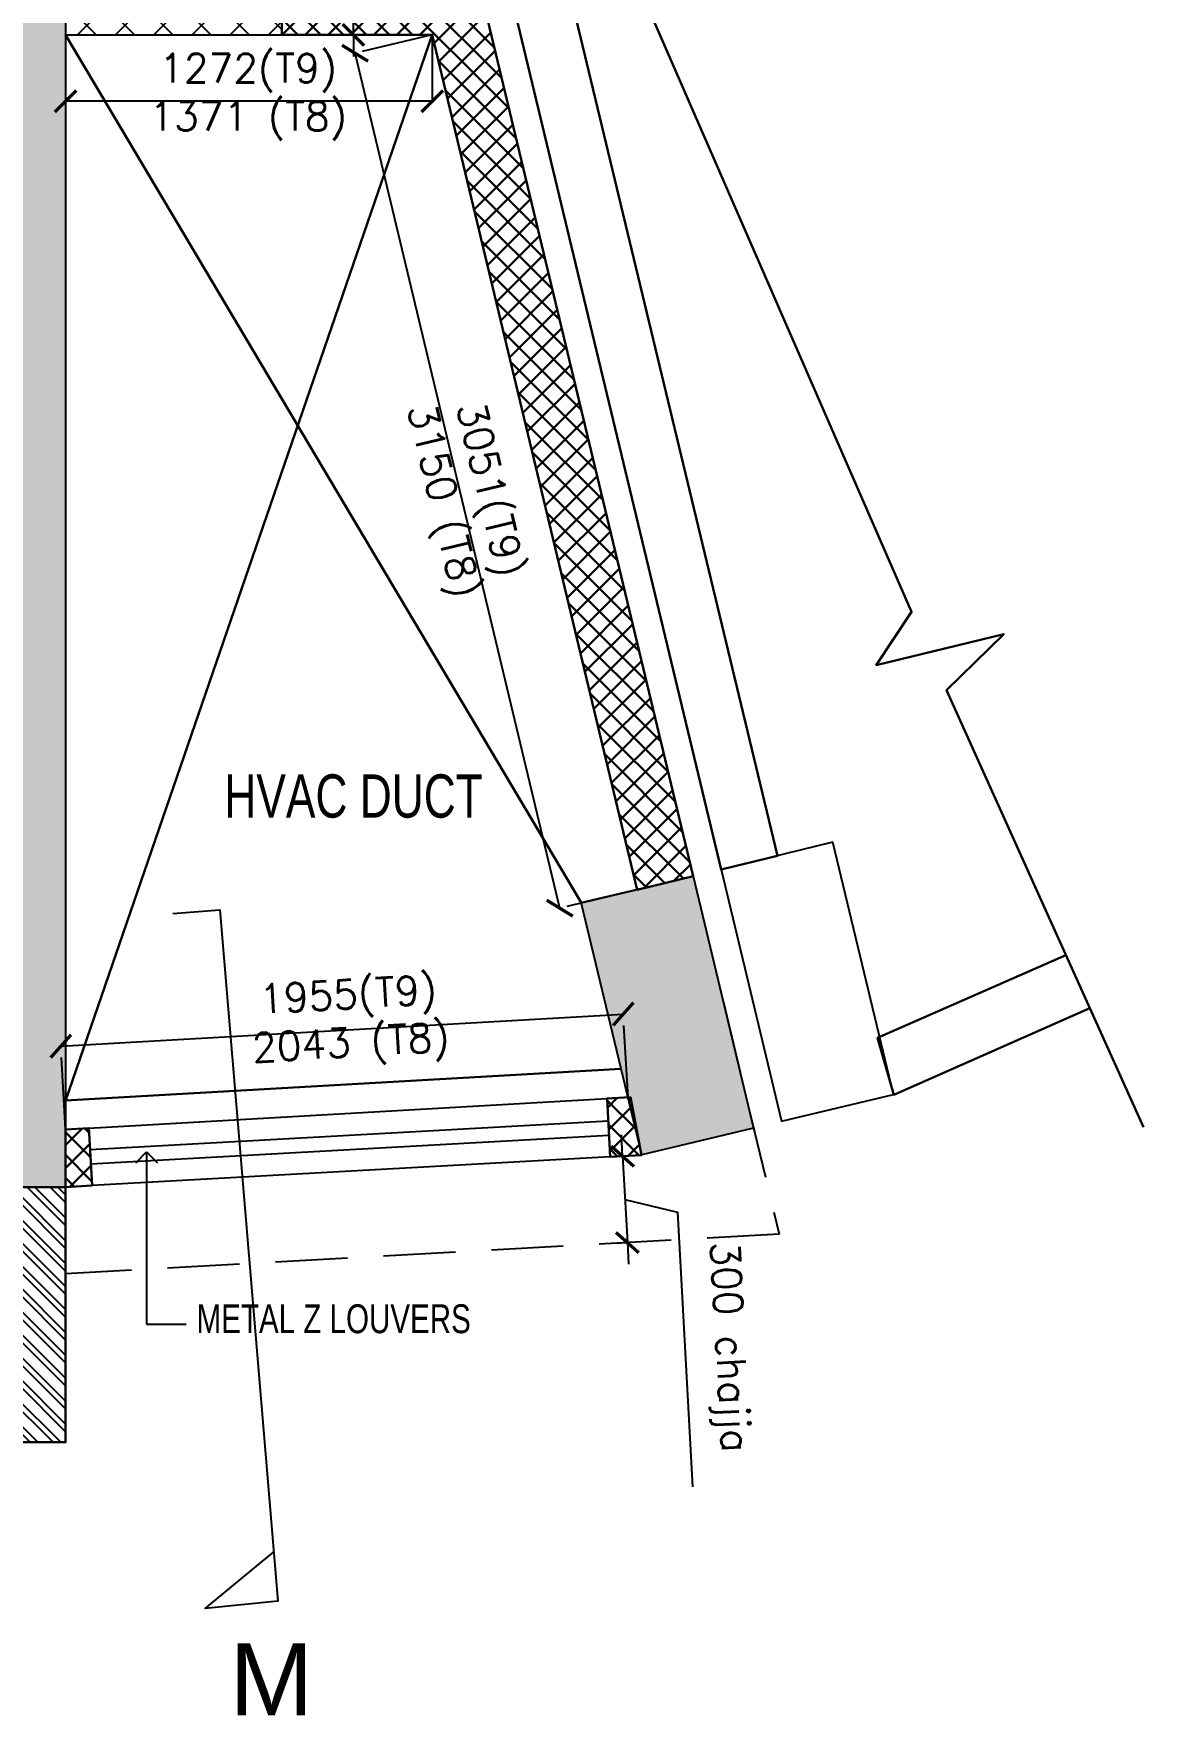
# Model space of a CAD drawing. Header units: millimetres. Extents: x 1167879 to 1231451, y -5731814 to -5645217.
# Drawn here: x 1227601 to 1231451, y -5720632 to -5714795 of the extents above; entities that cross this region are included whole.
import ezdxf

# ---------------------------------------------------------------- set-up
doc = ezdxf.new("R2010")
doc.units = ezdxf.units.MM
doc.header["$LTSCALE"] = 1000
doc.header["$MEASUREMENT"] = 0
for name, pattern in [('$2$( Hidden )', [0.375, 0.25, -0.125]), ('3BHK-A$0$AUDIT_D_120904163729-0', [0]), ('AUDIT_D_120904163729-0', [0]), ('HIDDEN', [0.375, 0.25, -0.125]), ('T8(T9 IS SIMILAR) - TYPICAL FLOOR ELEVATION$0$AUDIT_D_120904163729-0', [0]), ('T8(T9 IS SIMILAR) - TYPICAL FLOOR ELEVATION$0$HIDDEN', [0.375, 0.25, -0.125]), ('T8(T9 IS SIMILAR)$0$$0$HIDDEN', [0.375, 0.25, -0.125])]:
    doc.linetypes.add(name, pattern=pattern)
doc.layers.get('0').update_dxf_attribs({"linetype": 'AUDIT_D_120904163729-0'})
for name, color, linetype, lineweight in [('$0$a-Text', 4, 'Continuous', 0), ('3BHK-A$0$A-WALL- 160', 6, 'Continuous', 30), ('D&W', 8, 'Continuous', 25), ('T8(T9 IS SIMILAR)$0$D&W', 8, 'Continuous', 25), ('wall', 22, 'Continuous', 30)]:
    doc.layers.add(name, color=color, linetype=linetype, lineweight=lineweight)
for name, color, linetype in [('3BHK-A$0$A-HATCH -160', 251, '3BHK-A$0$AUDIT_D_120904163729-0'), ('T8(T9 IS SIMILAR) - TYPICAL FLOOR ELEVATION$0$A-DIM', 1, 'T8(T9 IS SIMILAR) - TYPICAL FLOOR ELEVATION$0$AUDIT_D_120904163729-0'), ('T8(T9 IS SIMILAR) - TYPICAL FLOOR ELEVATION$0$A-WALL HATCH', 252, 'T8(T9 IS SIMILAR) - TYPICAL FLOOR ELEVATION$0$AUDIT_D_120904163729-0'), ('T8(T9 IS SIMILAR) - TYPICAL FLOOR ELEVATION$0$A-WALL-FEATURES', 6, 'T8(T9 IS SIMILAR) - TYPICAL FLOOR ELEVATION$0$AUDIT_D_120904163729-0'), ('T8(T9 IS SIMILAR)$0$S-BEAM', 20, 'T8(T9 IS SIMILAR)$0$$0$HIDDEN'), ('T8_REFUGE COLUMNS$0$A-RCC COLS', 3, 'Continuous'), ('T8_TYPICAL COLUMNS$0$A-RCC COLS', 3, 'Continuous')]:
    doc.layers.add(name, color=color, linetype=linetype)
doc.layers.add('T8_REFUGE COLUMNS$0$COL-HATCH', color=7, linetype='Continuous', lineweight=25, true_color=0xa3a3a3)
doc.styles.add('$0$ARIAL ARROW', font='swisscl.ttf')
doc.styles.add('$4$Romans 1', font='romans.shx', dxfattribs={"height": 100})
doc.styles.add('T8(T9 IS SIMILAR) - TYPICAL FLOOR ELEVATION$0$Romans 1', font='romans.shx', dxfattribs={"height": 100})
doc.dimstyles.new('$1$ALPINE S', dxfattribs={"dimscale": 0, "dimtxt": 100, "dimasz": 75, "dimexe": 0, "dimexo": 0, "dimgap": 75, "dimtad": 1, "dimdec": 0, "dimzin": 0, "dimdsep": 46, "dimtxsty": '$4$Romans 1', "dimblk": '$4$_ArchTick', "dimcen": 0.09, "dimclrd": 256, "dimclre": 256, "dimclrt": 7, "dimadec": 0, "dimazin": 0, "dimtfac": 1, "dimtdec": 0, "dimtofl": 0, "dimtmove": 1, "dimatfit": 0, "dimldrblk": '$1$_Open90', "dimfxl": 1, "dimtolj": 1, "dimtzin": 0, "dimarcsym": 0})
doc.dimstyles.new('T8(T9 IS SIMILAR) - TYPICAL FLOOR ELEVATION$0$ALPINE S', dxfattribs={"dimscale": 0, "dimtxt": 100, "dimasz": 75, "dimexe": 0, "dimexo": 0, "dimgap": 75, "dimtad": 1, "dimdec": 0, "dimzin": 0, "dimdsep": 46, "dimtxsty": 'T8(T9 IS SIMILAR) - TYPICAL FLOOR ELEVATION$0$Romans 1', "dimblk": 'T8(T9 IS SIMILAR) - TYPICAL FLOOR ELEVATION$0$_ArchTick', "dimcen": 0.09, "dimclrd": 256, "dimclre": 256, "dimclrt": 7, "dimadec": 0, "dimazin": 0, "dimtfac": 1, "dimtdec": 0, "dimtofl": 0, "dimtmove": 1, "dimatfit": 0, "dimldrblk": 'T8(T9 IS SIMILAR) - TYPICAL FLOOR ELEVATION$0$_Open90', "dimfxl": 1, "dimtolj": 1, "dimtzin": 0, "dimarcsym": 0})

# ---------------------------------------------------------------- blocks, each defined once
blk = doc.blocks.new('T8_REFUGE COLUMNS')
at = {"layer": 'T8_REFUGE COLUMNS$0$COL-HATCH', "linetype": 'ByBlock'}
h = blk.add_hatch(color=256, dxfattribs=at)
h.dxf.hatch_style = 1
h.paths.add_polyline_path([(1227712.1, -5718799.9), (1227362.1, -5718799.9), (1227362.1, -5709299.9), (1227712.1, -5709299.9)])
at = {"layer": 'T8_REFUGE COLUMNS$0$A-RCC COLS', "linetype": 'ByBlock'}
blk.add_lwpolyline([(1227712.1, -5718799.9), (1227362.1, -5718799.9), (1227362.1, -5709299.9), (1227712.1, -5709299.9)], close=True, dxfattribs=at)
blk = doc.blocks.new('T8_TYPICAL COLUMNS')
at = {"layer": 'T8_TYPICAL COLUMNS$0$A-RCC COLS', "linetype": 'ByBlock'}
blk.add_blockref('T8_REFUGE COLUMNS', (0, 0), dxfattribs=at)
blk = doc.blocks.new('3BHK-A')
at = {"layer": '3BHK-A$0$A-HATCH -160', "linetype": 'ByBlock'}
h = blk.add_hatch(dxfattribs=at)
h.set_pattern_fill('ANSI32', color=256, scale=150)
h.set_pattern_definition([(45, (-0.65, 1285.594), (-39.77475644, 39.77475644), []), (45, (25.864, 1285.594), (-39.77475644, 39.77475644), [])])
h.paths.add_polyline_path([(1184832.7, -5719684.9), (1184832.7, -5718799.6), (1184992.7, -5718799.6), (1184992.7, -5719524.7), (1185057.7, -5719524.8), (1185057.7, -5719685)])
at = {"layer": '3BHK-A$0$A-WALL- 160', "linetype": 'ByBlock', "elevation": 0}
blk.add_lwpolyline([(1184992.7, -5719523.5), (1184992.7, -5718798.3), (1184832.7, -5718798.3), (1184832.7, -5719683.7), (1184992.3, -5719683.7)], dxfattribs=at)
blk = doc.blocks.new('T8(T9 IS SIMILAR) - TYPICAL FLOOR ELEVATION$0$_ArchTick')
at = {"color": 0, "linetype": 'ByBlock', "const_width": 0.15}
blk.add_lwpolyline([(-0.5, -0.5), (0.5, 0.5)], dxfattribs=at)
blk = doc.blocks.new('*D754')
at = {"layer": 'T8(T9 IS SIMILAR) - TYPICAL FLOOR ELEVATION$0$A-DIM', "lineweight": -2, "transparency": 16777216}
for p, q in [((1228973, -5714621.1), (1228973, -5714214)), ((1228710.5, -5714599.9), (1228710.5, -5714524.9)), ((1228710.5, -5714799.9), (1228710.5, -5714599.9)), ((1228710.5, -5714699.9), (1228973, -5714621.1)), ((1228710.5, -5714799.9), (1228710.5, -5714874.9))]:
    blk.add_line(p, q, dxfattribs=at)
at = {"layer": 'T8(T9 IS SIMILAR) - TYPICAL FLOOR ELEVATION$0$A-DIM', "linetype": 'T8(T9 IS SIMILAR) - TYPICAL FLOOR ELEVATION$0$HIDDEN', "lineweight": -2, "transparency": 16777216}
for p, q in [((1228462.1, -5714599.9), (1228710.5, -5714599.9)), ((1228462.1, -5714799.9), (1228710.5, -5714799.9))]:
    blk.add_line(p, q, dxfattribs=at)
at = {"layer": 'T8(T9 IS SIMILAR) - TYPICAL FLOOR ELEVATION$0$A-DIM', "linetype": 'ByBlock', "lineweight": -2, "transparency": 16777216, "xscale": 75, "yscale": 75, "zscale": 75}
for p, rotation in [((1228710.5, -5714599.9), 270), ((1228710.5, -5714799.9), 90)]:
    blk.add_blockref('T8(T9 IS SIMILAR) - TYPICAL FLOOR ELEVATION$0$_ArchTick', p, dxfattribs=dict(at, rotation=rotation))
at = {"layer": 'T8(T9 IS SIMILAR) - TYPICAL FLOOR ELEVATION$0$A-DIM', "color": 7, "linetype": 'ByBlock', "transparency": 16777216, "insert": (1228848, -5714417.5), "char_height": 100, "attachment_point": 5, "rotation": 90, "style": 'T8(T9 IS SIMILAR) - TYPICAL FLOOR ELEVATION$0$Romans 1'}
blk.add_mtext('\\A1;200', dxfattribs=at)
blk = doc.blocks.new('T8(T9 IS SIMILAR) - TYPICAL FLOOR ELEVATION$0$_Open90')
at = {"color": 0, "linetype": 'ByBlock', "lineweight": -2}
for p, q in [((0, 0), (-1, 0)), ((-0.5, 0.5), (0, 0)), ((0, 0), (-0.5, -0.5))]:
    blk.add_line(p, q, dxfattribs=at)
blk = doc.blocks.new('$4$_ArchTick')
at = {"color": 0, "linetype": 'ByBlock', "const_width": 0.15}
blk.add_lwpolyline([(-0.5, -0.5), (0.5, 0.5)], dxfattribs=at)
blk = doc.blocks.new('*D79')
at = {"layer": 'wall', "linetype": 'ByBlock', "lineweight": -2, "transparency": 16777216}
blk.add_line((333.5, 490.5), (2284.8, 602.1), dxfattribs=at)
at = {"layer": 'wall', "linetype": '$2$( Hidden )', "lineweight": -2, "transparency": 16777216}
for p, q in [((2301.3, 313.2), (2284.8, 602.1)), ((350, 201.6), (333.5, 490.5))]:
    blk.add_line(p, q, dxfattribs=at)
at = {"layer": 'wall', "linetype": 'ByBlock', "lineweight": -2, "transparency": 16777216, "xscale": 75, "yscale": 75, "zscale": 75}
for p, rotation in [((2284.8, 602.1), 3.271679534044848), ((333.5, 490.5), 183.2716795340448)]:
    blk.add_blockref('$4$_ArchTick', p, dxfattribs=dict(at, rotation=rotation))
at = {"layer": 'wall', "color": 7, "linetype": 'ByBlock', "transparency": 16777216, "insert": (1335.5, 571), "char_height": 100, "attachment_point": 5, "rotation": 3.27168, "style": '$4$Romans 1'}
blk.add_mtext('\\A1;1955(T9)\\P2043 (T8)', dxfattribs=at)
blk = doc.blocks.new('$1$_Open90')
at = {"color": 0, "linetype": 'ByBlock', "lineweight": -2}
for p, q in [((0, 0), (-1, 0)), ((-0.5, 0.5), (0, 0)), ((0, 0), (-0.5, -0.5))]:
    blk.add_line(p, q, dxfattribs=at)
blk = doc.blocks.new('*D80')
at = {"layer": 'wall', "linetype": '$2$( Hidden )', "lineweight": -2, "transparency": 16777216}
for p, q in [((350, 4000), (350, 3769.7)), ((1622.1, 4000.8), (1622.1, 3769.7))]:
    blk.add_line(p, q, dxfattribs=at)
at = {"layer": 'wall', "linetype": 'ByBlock', "lineweight": -2, "transparency": 16777216}
blk.add_line((1622.1, 3769.7), (350, 3769.7), dxfattribs=at)
at = {"layer": 'wall', "linetype": 'ByBlock', "lineweight": -2, "transparency": 16777216, "xscale": 75, "yscale": 75, "zscale": 75, "rotation": 180}
blk.add_blockref('$4$_ArchTick', (350, 3769.7), dxfattribs=at)
at = {"layer": 'wall', "linetype": 'ByBlock', "lineweight": -2, "transparency": 16777216, "xscale": 75, "yscale": 75, "zscale": 75}
blk.add_blockref('$4$_ArchTick', (1622.1, 3769.7), dxfattribs=at)
at = {"layer": 'wall', "color": 7, "linetype": 'ByBlock', "transparency": 16777216, "insert": (983.2, 3784.8), "char_height": 100, "attachment_point": 5, "style": '$4$Romans 1'}
blk.add_mtext('\\A1;1272(T9)\\P1371 (T8)', dxfattribs=at)
blk = doc.blocks.new('*D81')
at = {"layer": 'wall', "linetype": '$2$( Hidden )', "lineweight": -2, "transparency": 16777216}
for p, q in [((1622.1, 4000.8), (1354, 3936.6)), ((2332.4, 1033.7), (2064.4, 969.5))]:
    blk.add_line(p, q, dxfattribs=at)
at = {"layer": 'wall', "linetype": 'ByBlock', "lineweight": -2, "transparency": 16777216}
blk.add_line((2064.4, 969.5), (1354, 3936.6), dxfattribs=at)
at = {"layer": 'wall', "linetype": 'ByBlock', "lineweight": -2, "transparency": 16777216, "xscale": 75, "yscale": 75, "zscale": 75}
for p, rotation in [((1354, 3936.6), 103.4637371756819), ((2064.4, 969.5), 283.4637371756819)]:
    blk.add_blockref('$4$_ArchTick', p, dxfattribs=dict(at, rotation=rotation))
at = {"layer": 'wall', "color": 7, "linetype": 'ByBlock', "transparency": 16777216, "insert": (1728.9, 2399.6), "char_height": 100, "attachment_point": 5, "rotation": 283.46374, "style": '$4$Romans 1'}
blk.add_mtext('\\A1;3051(T9)\\P3150 (T8)', dxfattribs=at)
blk = doc.blocks.new('*D82')
at = {"layer": 'wall', "linetype": 'ByBlock', "lineweight": -2, "transparency": 16777216}
for p, q in [((2282.4, 108.4), (2278.2, 183.3)), ((2282.4, 108.4), (2298.9, -191.1)), ((2290.7, -41.3), (2472.5, -85.1)), ((2472.5, -85.1), (2525.2, -1038.4)), ((2298.9, -191.1), (2303.1, -266))]:
    blk.add_line(p, q, dxfattribs=at)
at = {"layer": 'wall', "linetype": '$2$( Hidden )', "lineweight": -2, "transparency": 16777216}
for p, q in [((2239.4, 106.1), (2282.4, 108.4)), ((2256, -193.5), (2298.9, -191.1))]:
    blk.add_line(p, q, dxfattribs=at)
at = {"layer": 'wall', "linetype": 'ByBlock', "lineweight": -2, "transparency": 16777216, "xscale": 75, "yscale": 75, "zscale": 75}
for p, rotation in [((2282.4, 108.4), 273.1662660721242), ((2298.9, -191.1), 93.16626607212423)]:
    blk.add_blockref('$4$_ArchTick', p, dxfattribs=dict(at, rotation=rotation))
at = {"layer": 'wall', "color": 7, "linetype": 'ByBlock', "transparency": 16777216, "insert": (2640.3, -553.9), "char_height": 100, "attachment_point": 5, "rotation": 273.16627, "style": '$4$Romans 1'}
blk.add_mtext('\\A1;300 chajja', dxfattribs=at)
blk = doc.blocks.new('T8(T9 IS SIMILAR) - TYPICAL FLOOR ELEVATION')
at = {"layer": 'T8(T9 IS SIMILAR) - TYPICAL FLOOR ELEVATION$0$A-WALL HATCH', "linetype": 'ByBlock'}
h = blk.add_hatch(dxfattribs=at)
h.set_pattern_fill('ANSI37', color=256, scale=750, angle=90)
h.set_pattern_definition([(135, (-4500972.51, -6862799.35), (-66.2912607, -66.2912607), []), (225, (-4500972.51, -6862799.35), (66.2912607, -66.2912607), [])])
h.paths.add_polyline_path([(1228462.1, -5714799.9), (1228462.1, -5714599.9), (1227712.1, -5714599.9), (1227712.1, -5714799.9)])
at = {"layer": 'T8(T9 IS SIMILAR) - TYPICAL FLOOR ELEVATION$0$A-WALL-FEATURES', "linetype": 'ByBlock'}
blk.add_lwpolyline([(1228462.1, -5714799.9), (1228462.1, -5714599.9), (1227712.1, -5714599.9), (1227712.1, -5714799.9)], close=True, dxfattribs=at)
at = {"layer": 'T8(T9 IS SIMILAR) - TYPICAL FLOOR ELEVATION$0$A-DIM', "linetype": 'ByBlock'}
dim = blk.add_linear_dim(base=(1228710.5, -5714599.9), p1=(1228462.1, -5714799.9), p2=(1228462.1, -5714599.9), angle=90, dimstyle='T8(T9 IS SIMILAR) - TYPICAL FLOOR ELEVATION$0$ALPINE S', override={"dimscale": 1, "dimfxl": 5, "dimarcsym": 1}, dxfattribs=at)
dim.commit()
dim.dimension.update_dxf_attribs({"geometry": '*D754', "text_midpoint": (1228848, -5714546.1)})
blk = doc.blocks.new('T8(T9 IS SIMILAR)')
at = {"layer": 'T8(T9 IS SIMILAR)$0$D&W', "linetype": 'ByBlock', "xscale": -1}
blk.add_blockref('3BHK-A', (2412544.6, 0, 0.5), dxfattribs=at)
at = {"layer": 'T8(T9 IS SIMILAR)$0$D&W', "linetype": 'ByBlock'}
blk.add_blockref('T8(T9 IS SIMILAR) - TYPICAL FLOOR ELEVATION', (0, 0), dxfattribs=at)
at = {"layer": 'T8(T9 IS SIMILAR)$0$S-BEAM'}
for p, q in [((1227711.4, -5718798.4, -0.5), (1227711.3, -5719683.5, -0.5)), ((1227711.3, -5719683.5, -0.5), (1222611.3, -5719683.5, -0.5))]:
    blk.add_line(p, q, dxfattribs=at)
at = {"layer": 'T8(T9 IS SIMILAR)$0$D&W', "linetype": 'ByBlock'}
blk.add_blockref('T8_TYPICAL COLUMNS', (0, 0), dxfattribs=at)
blk = doc.blocks.new('A$C1F9C2DDA')
at = {"layer": 'wall', "linetype": 'ByBlock'}
h = blk.add_hatch(dxfattribs=at)
h.set_pattern_fill('ANSI37', color=8, scale=450)
h.set_pattern_definition([(45, (-1227362.07, 5718799.863), (-39.77475644, 39.77475644), []), (135, (-1227362.07, 5718799.863), (-39.77475644, -39.77475644), [])])
h.paths.add_polyline_path([(1100.1, 4000.7), (1622.1, 4000.8), (2332.4, 1033.7), (2527.4, 1080.4), (1778.9, 4200.8), (1101.9, 4200.7)])
h.paths.add_polyline_path([(2228.2, 309), (2239.4, 106.1), (2348.4, 112.1), (2309.3, 313.6)])
h.paths.add_polyline_path([(442.2, 6.6), (431.1, 206.3), (350, 201.6), (349.6, 1.5)])
h = blk.add_hatch(color=8, dxfattribs=at)
h.dxf.hatch_style = 1
h.paths.add_polyline_path([(2139.2, 988.7), (2527.4, 1080.4), (2737, 206.6), (2349.3, 113.6)])
at = {"color": 3, "linetype": 'ByBlock'}
for points in [[(3012.1, 1198.4), (2624.6, 1103.9), (2834.2, 230.1), (3222, 323.2)], [(2139.2, 988.7), (2527.4, 1080.4), (2737, 206.6), (2349.3, 113.6)]]:
    blk.add_lwpolyline(points, close=True, dxfattribs=at)
at = {"layer": 'D&W', "color": 5, "linetype": 'ByBlock'}
for p, q in [((435.2, 132.2), (2232.5, 231.7)), ((438, 82.3), (2235.2, 181.7))]:
    blk.add_line(p, q, dxfattribs=at)
at = {"layer": 'D&W', "color": 5, "linetype": 'HIDDEN'}
blk.add_lwpolyline([(2632.2, 643.5), (2825.5, -162), (349.8, -298.9)], dxfattribs=at)
at = {"layer": 'D&W', "color": 5, "linetype": 'ByBlock'}
for points in [[(431.1, 206.3), (2228.2, 309)], [(2239.4, 106.1), (442.2, 6.6)]]:
    blk.add_lwpolyline(points, dxfattribs=at)
at = {"layer": 'wall', "color": 8, "linetype": 'ByBlock'}
for p, q in [((350, 301.5), (1622.1, 4000.8)), ((2139.2, 988.7), (350, 4000)), ((350, 301.8), (2276.9, 411.9))]:
    blk.add_line(p, q, dxfattribs=at)
at = {"layer": 'wall'}
for p, q in [((2228.3, 307.3), (2239.4, 106.1)), ((431, 207.9), (442.2, 6.6))]:
    blk.add_line(p, q, dxfattribs=at)
at = {"layer": 'wall', "linetype": 'ByBlock'}
blk.add_lwpolyline([(2141.3, 4622.9), (3284.8, 1997.4), (3162.5, 1813.2), (3604.5, 1920.5), (3406.2, 1726.5), (4089.1, 209.9)], dxfattribs=at)
at = {"layer": 'wall'}
for points in [[(2315.2, 4223.6), (2106, 4117.1), (2819.4, 1150.7), (2624.6, 1103.9), (1875.5, 4224.1), (2235.2, 4407.3)], [(3820.4, 806.7), (3166.8, 519.6), (3223.4, 322.2), (3903.4, 622.4)], [(2228.2, 309), (2309.3, 313.6), (2348.4, 112.1), (2239.4, 106.1)], [(442.2, 6.6), (349.6, 1.5), (350, 201.6), (431.1, 206.3)]]:
    blk.add_lwpolyline(points, dxfattribs=at)
blk.add_lwpolyline([(1100.1, 4000.7), (1622.1, 4000.8), (2332.4, 1033.7), (2527.4, 1080.4), (1778.9, 4200.8), (1101.9, 4200.7)], close=True, dxfattribs=at)
at = {"layer": '$0$a-Text', "linetype": 'ByBlock', "width": 3499.366, "attachment_point": 1, "style": '$0$ARIAL ARROW'}
for s, insert, char_height in [('HVAC DUCT', (900.7, 1433.8), 150), ('METAL Z LOUVERS', (804.5, -405.3), 100)]:
    blk.add_mtext(s, dxfattribs=dict(at, insert=insert, char_height=char_height))
at = {"layer": 'wall', "linetype": 'ByBlock'}
dim = blk.add_linear_dim(base=(350, 3769.7), p1=(1622.1, 4000.8), p2=(350, 4000), text='<>(T9)\\P1371 (T8)', dimstyle='$1$ALPINE S', override={"dimscale": 1}, dxfattribs=at)
dim.commit()
dim.dimension.update_dxf_attribs({"geometry": '*D80', "text_midpoint": (983.2, 3540.7), "dimtype": 128})
for base, p1, p2, angle, text, picture, middle in [((1354, 3936.6), (2332.4, 1033.7), (1622.1, 4000.8), 103.46374, '<>(T9)\\P3150 (T8)', '*D81', (1491.5, 2342.8)), ((2284.8309, 602.0741), (350, 201.6318), (2301.3453, 313.1779), 3.27168, '<>(T9)\\P2043 (T8)', '*D79', (1349.4242, 327.3005))]:
    dim = blk.add_linear_dim(base=base, p1=p1, p2=p2, angle=angle, text=text, dimstyle='$1$ALPINE S', override={"dimscale": 1}, dxfattribs=at)
    dim.commit()
    dim.dimension.update_dxf_attribs({"geometry": picture, "text_midpoint": middle, "dimtype": 129})
dim = blk.add_aligned_dim(p1=(2239.4, 106.1), p2=(2256, -193.5), distance=43, text='<> chajja', dimstyle='$1$ALPINE S', override={"dimscale": 1}, dxfattribs=at)
dim.commit()
dim.dimension.update_dxf_attribs({"geometry": '*D82', "text_midpoint": (2618.1, -152.2)})
blk.add_leader([(630.7, 123.4), (630.7, -474.4), (768.3, -474.4)], dimstyle='$1$ALPINE S', override={"dimscale": 1}, dxfattribs=at)

msp = doc.modelspace()

# ---------------------------------------------------------------- block references
at = {"linetype": 'ByBlock'}
msp.add_blockref('T8(T9 IS SIMILAR)', (0, 0), dxfattribs=at)

# ---------------------------------------------------------------- next in the draw order: linework, layer by layer
at = {"layer": 'D&W', "color": 2, "linetype": 'ByBlock'}
msp.add_lwpolyline([(1228083.5, -5717849.1), (1228246.9, -5717836.5), (1228447.9, -5720235.6), (1228196.6, -5720260.7), (1228433.6, -5720065)], dxfattribs=at)

# ---------------------------------------------------------------- next in the draw order: block references
at = {"layer": 'D&W', "linetype": 'ByBlock'}
msp.add_blockref('A$C1F9C2DDA', (1227362.1, -5718799.9), dxfattribs=at)

# ---------------------------------------------------------------- next in the draw order: texts
at = {"layer": 'D&W', "color": 2, "linetype": 'ByBlock', "insert": (1228280.4, -5720381.6), "char_height": 250, "attachment_point": 1, "style": '$4$Romans 1'}
msp.add_mtext_dynamic_manual_height_columns('{\\f@Arial Unicode MS|b0|i0|c0|p34;M}', width=665.939, gutter_width=500, heights=[0], dxfattribs=at)

doc.saveas('drawing.dxf')
